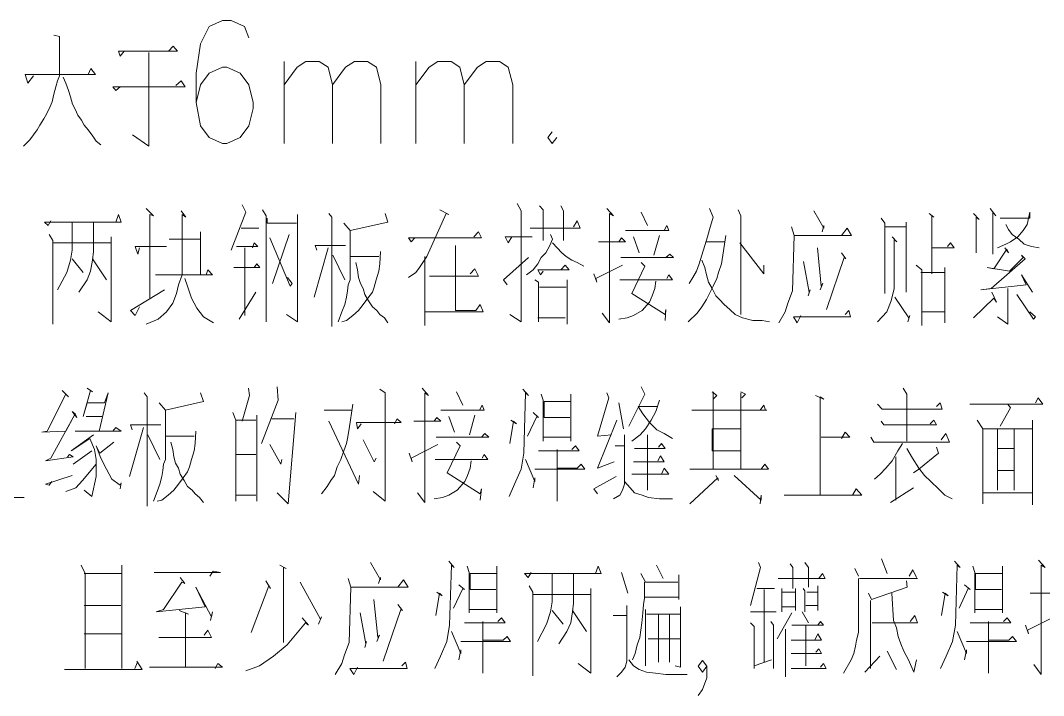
# Model space of a CAD drawing. Header units: millimetres. Extents: x 0 to 829, y 0 to 570.
# Drawn here: x 609.58 to 641.48, y 213.03 to 234.09 of the extents above; entities that cross this region are included whole.
import ezdxf

# ---------------------------------------------------------------- set-up
doc = ezdxf.new("R2010")
doc.units = ezdxf.units.MM

msp = doc.modelspace()

# ---------------------------------------------------------------- linework, layer by layer
at = {"color": 0, "lineweight": 0}
for points in [[(616.704944, 233.538889), (616.567361, 233.90225), (616.158139, 234.085694), (615.882972, 234.085694), (615.470222, 233.90225), (615.198583, 233.355444), (615.061, 232.44175), (615.061, 231.528056), (615.198583, 230.797806), (615.470222, 230.430917), (615.882972, 230.247472), (616.020556, 230.247472), (616.429778, 230.430917), (616.704944, 230.797806), (616.842528, 231.344611), (616.842528, 231.528056), (616.704944, 232.074861), (616.429778, 232.44175), (616.020556, 232.625194), (615.882972, 232.625194), (615.470222, 232.44175), (615.198583, 232.074861), (615.061, 231.528056)], [(610.626583, 233.627083), (610.799444, 233.588278), (610.799444, 232.360611), (610.739472, 232.205389), (610.683028, 232.014889), (610.626583, 231.782056), (610.570139, 231.55275), (610.510167, 231.401056), (610.397278, 231.168222), (610.309083, 231.016528), (610.192667, 230.8225), (610.108, 230.670806), (609.991583, 230.515583), (609.878694, 230.363889), (609.677611, 230.169861)], [(612.813806, 233.126139), (612.697389, 232.974444), (612.640944, 233.126139), (614.482444, 233.126139), (614.341333, 233.281361), (614.196694, 233.126139)], [(613.589917, 233.087333), (613.589917, 230.169861), (613.074861, 230.515583)], [(609.991583, 232.360611), (609.818722, 232.127778), (609.734056, 232.395889), (611.921278, 232.395889), (611.776639, 232.589917), (611.691972, 232.395889)], [(617.802083, 230.247472), (617.802083, 232.808639)], [(617.802083, 232.074861), (618.214833, 232.625194), (618.486472, 232.808639), (618.899222, 232.808639), (619.174389, 232.625194), (619.311972, 232.074861), (619.311972, 230.247472)], [(619.311972, 232.074861), (619.721194, 232.625194), (619.996361, 232.808639), (620.405583, 232.808639), (620.68075, 232.625194), (620.818333, 232.074861), (620.818333, 230.247472)], [(621.915472, 230.247472), (621.915472, 232.808639)], [(621.915472, 232.074861), (622.328222, 232.625194), (622.599861, 232.808639), (623.012611, 232.808639), (623.287778, 232.625194), (623.421833, 232.074861), (623.421833, 230.247472)], [(623.421833, 232.074861), (623.834583, 232.625194), (624.10975, 232.808639), (624.518972, 232.808639), (624.794139, 232.625194), (624.931722, 232.074861), (624.931722, 230.247472)], [(610.912333, 232.321806), (611.000528, 232.127778), (611.085194, 231.898472), (611.145167, 231.707972), (611.201611, 231.475139), (611.289806, 231.323444), (611.374472, 231.129417), (611.490889, 230.977722), (611.575556, 230.8225), (611.691972, 230.670806), (611.836611, 230.476778), (611.9495, 230.325083), (612.094139, 230.208667)], [(612.697389, 232.014889), (612.556278, 231.898472), (612.468083, 232.014889), (614.715278, 232.014889), (614.598861, 232.205389), (614.426, 232.053694)], [(626.166444, 230.614361), (626.028861, 230.430917), (626.166444, 230.247472), (626.304028, 230.430917)], [(613.501722, 228.222528), (613.731028, 227.993222), (613.618139, 228.032028), (613.618139, 225.421472)], [(614.595333, 228.144917), (614.739972, 227.954417), (614.623556, 228.032028), (614.623556, 226.148194), (614.510667, 225.841278), (614.450694, 225.573167), (614.337806, 225.26625), (614.136722, 224.998139), (613.875667, 224.768833), (613.501722, 224.613611)], [(616.496806, 228.338944), (616.609694, 228.106111), (616.151083, 226.91725)], [(617.128278, 228.183722), (617.244694, 227.993222), (617.244694, 224.691222)], [(622.656306, 228.183722), (622.945583, 228.032028), (622.860917, 228.067306), (622.254139, 226.72675), (622.024833, 226.381028), (621.908417, 226.225806), (621.679111, 226.074111)], [(625.076361, 228.37775), (625.192778, 228.144917), (625.192778, 224.691222), (624.847056, 224.920528)], [(625.767806, 228.300139), (625.880694, 228.183722), (625.880694, 227.224167)], [(626.431028, 228.300139), (626.515694, 228.144917), (626.515694, 227.224167)], [(627.870361, 228.222528), (628.071444, 227.993222), (627.955028, 228.067306), (627.955028, 224.652417), (627.725722, 224.959333)], [(628.93575, 228.106111), (629.136833, 227.686306)], [(631.066528, 228.222528), (631.179417, 227.954417), (631.066528, 227.569889), (631.006556, 227.340583), (630.921889, 227.072472), (630.833694, 226.762028), (630.749028, 226.493917), (630.660833, 226.264611), (630.547944, 226.074111), (630.431528, 225.880083)], [(631.959056, 228.183722), (632.043722, 227.993222), (632.043722, 224.920528)], [(634.319139, 228.144917), (634.636639, 227.608694), (634.636639, 227.686306), (634.576667, 227.492278)], [(639.818944, 228.222528), (639.991806, 227.993222), (639.903611, 228.106111), (639.903611, 226.800833)], [(640.132917, 227.915611), (641.057194, 227.915611), (641.057194, 228.106111), (640.969, 227.725111), (640.852583, 227.531083), (640.679722, 227.340583), (640.450417, 227.185361), (640.305778, 227.10775), (640.04825, 226.994861)], [(610.534861, 227.838), (610.450194, 227.686306), (610.333778, 227.799194), (612.725611, 227.799194), (612.637417, 228.032028), (612.55275, 227.799194)], [(611.198083, 227.799194), (611.198083, 227.185361), (611.198083, 226.91725), (611.141639, 226.610333), (611.025222, 226.225806), (610.739472, 225.689583)], [(611.861306, 227.799194), (611.861306, 227.146556), (611.861306, 226.878444), (611.833083, 226.610333), (611.773111, 226.264611), (611.660222, 225.9965), (611.399167, 225.611972)], [(617.272917, 227.915611), (617.272917, 227.760389), (618.193667, 227.760389)], [(618.225417, 228.032028), (618.225417, 224.691222), (617.879694, 224.920528)], [(619.202611, 228.067306), (619.290806, 227.954417), (619.290806, 224.536)], [(620.959444, 228.067306), (621.044111, 227.799194), (619.865833, 227.531083), (619.66475, 227.760389)], [(625.478528, 227.608694), (627.034278, 227.608694), (626.946083, 227.838), (626.833194, 227.6475)], [(636.421694, 227.915611), (636.534583, 227.760389), (636.534583, 225.573167), (636.534583, 227.6475), (637.197806, 227.6475), (637.197806, 227.799194), (637.197806, 225.611972)], [(637.917472, 228.067306), (638.062111, 227.954417), (638.002139, 227.993222), (638.002139, 226.187), (638.002139, 226.994861), (638.693583, 226.994861), (638.580694, 227.146556), (638.4925, 227.033667)], [(639.300361, 228.067306), (639.473222, 227.876806), (639.385028, 227.954417), (639.385028, 226.839639)], [(614.221389, 227.262972), (615.202111, 227.262972), (615.202111, 227.492278), (615.202111, 226.148194), (613.791, 226.148194), (615.576056, 226.148194), (615.431417, 226.303417), (615.374972, 226.148194)], [(616.468583, 227.608694), (617.015389, 227.608694)], [(619.865833, 227.531083), (619.865833, 225.9965), (619.805861, 225.841278), (619.777639, 225.650778), (619.749417, 225.45675), (619.692972, 225.227444), (619.604778, 224.998139), (619.491889, 224.691222)], [(621.880194, 227.301778), (621.763778, 227.185361), (621.679111, 227.301778), (623.954528, 227.301778), (623.866333, 227.492278), (623.721694, 227.340583)], [(628.445389, 227.531083), (629.796528, 227.531083), (629.740083, 227.686306), (629.655417, 227.531083)], [(633.627694, 227.6475), (633.712361, 227.379389), (633.655917, 225.650778), (633.511278, 225.26625), (633.426611, 224.998139), (633.225528, 224.652417)], [(633.712361, 227.379389), (635.497417, 227.379389), (635.356306, 227.608694), (635.183444, 227.379389)], [(640.305778, 227.725111), (640.393972, 227.569889), (640.510389, 227.414667), (640.711472, 227.262972), (640.884333, 227.10775), (641.113639, 227.033667), (641.342944, 226.994861)], [(610.478417, 227.414667), (610.594833, 227.224167), (610.594833, 224.613611), (610.594833, 227.146556), (612.408111, 227.146556), (612.408111, 227.340583), (612.408111, 224.691222), (612.005944, 224.998139)], [(616.323944, 227.033667), (616.987167, 227.033667), (616.87075, 227.146556), (616.814306, 226.994861)], [(617.361111, 227.301778), (617.992583, 225.802472), (618.052556, 225.880083), (617.907917, 226.074111)], [(617.964361, 227.414667), (617.445778, 225.880083)], [(624.9035, 227.340583), (624.787083, 227.146556), (624.702417, 227.340583), (625.5385, 227.340583)], [(626.113528, 227.414667), (626.169972, 227.262972), (626.085306, 227.072472), (625.968889, 226.839639), (625.82425, 226.687944), (625.711361, 226.493917), (625.566722, 226.303417), (625.365639, 226.148194)], [(626.169972, 227.146556), (626.314611, 226.994861), (626.45925, 226.839639), (626.603889, 226.72675), (626.773222, 226.610333), (626.946083, 226.532722), (627.150694, 226.419833)], [(627.609306, 227.185361), (628.445389, 227.185361), (628.328972, 227.301778), (628.244306, 227.185361)], [(628.702917, 227.340583), (628.875778, 226.839639)], [(629.510778, 227.379389), (629.337917, 226.762028)], [(631.581583, 227.379389), (631.440472, 226.493917), (631.352278, 226.225806), (631.295833, 226.035306), (631.179417, 225.802472), (631.066528, 225.573167), (630.978333, 225.382667), (630.833694, 225.149833), (630.689056, 224.959333), (630.403306, 224.691222)], [(630.978333, 227.185361), (631.525139, 227.185361)], [(632.0155, 227.146556), (632.763389, 226.187), (632.763389, 226.455111)], [(636.767417, 227.340583), (636.908528, 227.185361), (636.823861, 227.262972), (636.823861, 225.728389), (636.735667, 225.343861), (636.594556, 224.998139), (636.305278, 224.691222)], [(613.300639, 226.994861), (613.244194, 226.800833), (613.156, 227.033667), (614.136722, 227.033667)], [(616.581472, 226.994861), (616.581472, 224.881722)], [(619.174389, 226.994861), (618.740472, 225.45675)], [(618.828667, 226.91725), (618.772222, 227.072472), (619.721194, 227.072472)], [(620.814806, 226.878444), (620.786583, 226.493917), (620.758361, 226.264611), (620.670167, 225.9965), (620.613722, 225.767194), (620.557278, 225.611972), (620.412639, 225.421472), (620.268, 225.227444), (620.123361, 225.036944), (619.9505, 224.881722), (619.749417, 224.730028), (619.604778, 224.691222)], [(622.197694, 226.72675), (622.197694, 224.574806), (622.197694, 224.998139), (624.010972, 224.998139), (623.922778, 225.227444), (623.781667, 225.036944), (623.146667, 225.036944), (623.146667, 227.072472), (623.146667, 226.109389), (622.342333, 226.109389), (623.866333, 226.109389), (623.753444, 226.342222), (623.608806, 226.187)], [(634.432028, 226.994861), (634.548444, 225.802472), (634.604889, 225.880083), (634.520222, 225.689583)], [(635.183444, 226.839639), (635.324556, 226.649139), (635.268111, 226.687944), (634.721306, 225.07575)], [(640.277556, 226.994861), (640.393972, 226.839639), (640.337528, 226.956056), (639.931833, 226.342222), (639.73075, 226.381028), (640.422194, 226.264611), (640.852583, 226.687944), (640.796139, 226.762028), (640.912556, 226.649139), (639.847167, 225.728389), (639.529667, 225.689583), (640.940778, 225.841278), (640.796139, 226.148194), (641.141861, 225.611972)], [(611.198083, 226.649139), (611.543806, 226.225806)], [(611.833083, 226.649139), (612.263472, 225.9965)], [(616.23575, 226.381028), (617.043611, 226.381028), (616.955417, 226.493917), (616.87075, 226.381028)], [(619.319028, 226.762028), (619.692972, 225.9965)], [(619.865833, 226.72675), (620.758361, 226.72675)], [(620.038694, 226.532722), (620.095139, 226.303417), (620.123361, 226.074111), (620.183333, 225.880083), (620.268, 225.728389), (620.324444, 225.534361), (620.440861, 225.343861), (620.557278, 225.149833), (620.698389, 225.036944), (620.786583, 224.920528), (620.931222, 224.807639), (621.044111, 224.652417)], [(624.758861, 225.841278), (624.645972, 225.9965), (625.422083, 226.687944)], [(628.30075, 226.687944), (629.941167, 226.687944), (629.828278, 226.800833), (629.711861, 226.687944)], [(628.93575, 226.532722), (629.048639, 226.419833), (628.646472, 225.573167), (629.683639, 224.920528), (629.711861, 225.07575), (629.683639, 224.730028)], [(630.833694, 226.610333), (630.921889, 226.381028), (630.978333, 226.148194), (631.034778, 225.918889), (631.151194, 225.728389), (631.267611, 225.495556), (631.3805, 225.382667), (631.525139, 225.227444), (631.698, 225.07575), (631.870861, 224.920528), (632.100167, 224.807639), (632.417667, 224.730028), (632.706944, 224.730028), (632.93625, 224.691222)], [(634.001639, 226.571528), (634.1745, 225.611972), (634.202722, 225.689583), (634.146278, 225.495556)], [(625.880694, 226.264611), (625.796028, 226.148194), (625.711361, 226.303417), (626.688556, 226.303417), (626.572139, 226.455111), (626.431028, 226.303417)], [(627.464667, 226.187), (627.552861, 225.918889), (627.524639, 226.035306), (628.357194, 226.455111)], [(637.515306, 226.455111), (637.688167, 226.303417), (637.688167, 224.574806), (637.688167, 224.998139), (638.407833, 224.998139), (638.407833, 224.652417), (638.407833, 226.381028), (638.407833, 226.225806), (637.659944, 226.225806)], [(614.71175, 226.035306), (614.796417, 225.802472), (614.912833, 225.421472), (615.085694, 225.114556), (615.286778, 224.842917), (615.604278, 224.652417)], [(625.623167, 225.9965), (625.739583, 225.918889), (625.739583, 224.691222)], [(626.632111, 225.9965), (626.632111, 224.613611)], [(629.394361, 225.957694), (629.366139, 225.728389), (629.281472, 225.495556), (629.193278, 225.305056), (628.963972, 225.036944), (628.702917, 224.881722), (628.501833, 224.807639), (628.244306, 224.768833)], [(628.272528, 225.9965), (629.912944, 225.9965), (629.796528, 226.148194), (629.740083, 226.035306)], [(613.300639, 225.149833), (613.156, 224.881722), (613.011361, 225.036944), (614.07675, 225.689583)], [(616.408611, 224.768833), (616.927194, 225.611972)], [(625.767806, 225.767194), (626.603889, 225.767194)], [(639.875389, 225.611972), (640.020028, 225.305056), (639.931833, 225.421472), (639.300361, 224.807639)], [(640.36575, 225.728389), (640.36575, 224.613611), (640.04825, 224.842917)], [(640.6515, 225.534361), (641.170083, 224.768833), (641.230056, 224.842917), (641.057194, 224.998139)], [(636.852083, 225.45675), (637.282472, 224.807639), (637.314222, 224.881722), (637.25425, 224.691222)], [(633.916972, 224.881722), (633.800556, 224.652417), (633.684139, 224.842917), (635.469194, 224.842917), (635.41275, 225.036944), (635.296333, 224.920528)], [(625.711361, 224.807639), (626.572139, 224.807639)], [(610.880583, 222.546333), (611.081667, 222.352306), (610.997, 222.429917), (610.421972, 221.279861), (610.249111, 221.241056), (610.997, 221.279861), (611.286278, 221.816083), (611.198083, 221.893694), (611.342722, 221.699667), (611.286278, 221.816083), (610.534861, 220.433194), (610.362, 220.355583), (611.226306, 220.472), (611.113417, 220.549611), (611.053444, 220.472)], [(611.660222, 222.620417), (611.833083, 222.507528), (611.773111, 222.546333), (611.543806, 221.738472), (611.660222, 222.161806), (612.207028, 222.161806), (612.319917, 222.468722), (612.034167, 221.279861), (611.286278, 221.279861), (612.725611, 221.279861), (612.55275, 221.39275), (612.464556, 221.279861)], [(613.445278, 222.468722), (613.529944, 222.352306), (613.529944, 218.937417)], [(615.202111, 222.468722), (615.286778, 222.200611), (614.104972, 221.9325), (613.903889, 222.161806)], [(616.697889, 222.620417), (616.726111, 222.391111), (616.496806, 221.586778)], [(617.590417, 222.659222), (617.618639, 222.239417), (617.100056, 220.895333)], [(620.786583, 222.585139), (620.959444, 222.468722), (620.959444, 219.089111), (620.5855, 219.396028)], [(622.1095, 222.620417), (622.310583, 222.391111), (622.197694, 222.468722), (622.197694, 219.050306), (621.968389, 219.357222)], [(623.174889, 222.507528), (623.375972, 222.084194)], [(625.249222, 222.585139), (625.422083, 222.391111), (625.333889, 222.468722), (625.277444, 220.588417), (625.192778, 220.087472), (624.988167, 219.628861), (624.818833, 219.244333)], [(625.82425, 222.429917), (625.880694, 222.239417), (625.880694, 220.969417), (625.880694, 221.085833), (626.745, 221.085833), (626.745, 220.969417), (626.745, 222.429917), (626.745, 222.200611), (625.912444, 222.200611), (625.912444, 221.699667), (626.716778, 221.699667)], [(627.870361, 222.468722), (627.926806, 222.3135), (627.581083, 221.124639), (628.011472, 221.163444)], [(628.93575, 222.659222), (629.048639, 222.429917), (628.558278, 221.431556)], [(631.151194, 222.507528), (631.295833, 222.391111), (631.179417, 222.274694), (631.179417, 222.507528), (631.179417, 220.087472), (631.179417, 221.9325), (630.516194, 221.9325), (632.851583, 221.9325), (632.043722, 221.9325), (632.043722, 222.468722), (632.043722, 220.087472), (632.043722, 221.353944), (631.151194, 221.353944), (631.151194, 220.6625), (632.043722, 220.6625), (632.043722, 220.087472), (630.45975, 220.087472), (632.908028, 220.087472), (632.791611, 220.242694), (632.678722, 220.087472)], [(632.071944, 222.3135), (632.188361, 222.429917), (632.043722, 222.507528)], [(634.375583, 222.391111), (634.636639, 222.274694), (634.520222, 222.352306), (634.520222, 219.283139), (633.398389, 219.283139), (635.814917, 219.283139), (635.642056, 219.473639), (635.529167, 219.283139)], [(637.109611, 222.620417), (637.226028, 222.429917), (637.226028, 220.969417)], [(619.9505, 222.123), (619.837611, 221.353944), (619.777639, 221.047028), (619.749417, 220.895333), (619.66475, 220.6625), (619.576556, 220.394389), (619.460139, 220.165083), (619.375472, 219.896972), (619.259056, 219.74175), (619.146167, 219.55125), (618.973306, 219.321944)], [(622.688056, 221.9325), (624.039194, 221.9325), (623.98275, 222.084194), (623.894556, 221.9325)], [(628.244306, 222.161806), (628.388944, 221.353944)], [(629.510778, 222.239417), (629.394361, 221.893694), (629.249722, 221.622056), (629.076861, 221.353944), (628.904, 221.163444), (628.646472, 220.969417)], [(628.847556, 222.045389), (629.454333, 222.045389)], [(628.847556, 222.045389), (628.992194, 221.816083), (629.193278, 221.547972), (629.422583, 221.315139), (629.655417, 221.20225), (629.912944, 221.047028)], [(632.646972, 221.9325), (632.763389, 222.084194), (632.819833, 221.9325)], [(636.305278, 222.123), (636.449917, 221.967778), (638.319639, 221.967778), (638.263194, 222.161806), (638.146778, 222.045389)], [(639.183944, 222.123), (641.459361, 222.123), (641.314722, 222.3135), (641.230056, 222.161806)], [(640.36575, 222.123), (640.450417, 222.006583), (640.132917, 221.431556)], [(611.632, 221.738472), (612.118833, 221.738472)], [(614.104972, 221.9325), (614.104972, 220.394389), (614.048528, 220.242694), (614.020306, 220.048667), (613.992083, 219.858167), (613.932111, 219.628861), (613.847444, 219.396028), (613.731028, 219.089111)], [(616.207528, 221.854889), (616.295722, 221.622056), (616.295722, 219.089111)], [(616.955417, 221.777278), (616.955417, 219.089111)], [(618.165444, 221.854889), (617.936139, 219.015028), (617.590417, 219.357222)], [(619.057972, 221.9325), (619.922278, 221.9325)], [(622.945583, 221.738472), (623.118444, 221.241056)], [(623.753444, 221.777278), (623.580583, 221.163444)], [(625.566722, 221.854889), (625.739583, 221.699667), (625.679611, 221.738472), (625.393861, 221.124639)], [(613.417056, 221.39275), (612.983139, 219.858167)], [(613.071333, 221.315139), (613.011361, 221.470361), (613.963861, 221.470361)], [(616.323944, 221.622056), (616.927194, 221.622056)], [(617.417556, 221.660861), (618.109, 221.660861)], [(619.202611, 221.586778), (620.123361, 219.628861), (620.151583, 219.896972)], [(620.211556, 221.509167), (620.095139, 221.353944), (620.066917, 221.547972), (621.449806, 221.547972), (621.333389, 221.660861), (621.245194, 221.509167)], [(621.851972, 221.586778), (622.688056, 221.586778), (622.571639, 221.699667), (622.483444, 221.586778)], [(624.875278, 221.622056), (625.048139, 221.509167), (624.959944, 221.586778), (624.847056, 220.895333)], [(628.184333, 221.622056), (627.581083, 220.126278), (628.099667, 220.316778)], [(636.421694, 221.586778), (636.506361, 221.470361), (638.146778, 221.470361), (638.062111, 221.622056), (637.945694, 221.509167)], [(639.41325, 221.622056), (639.586111, 221.353944), (639.586111, 219.015028), (639.586111, 219.357222), (641.141861, 219.357222), (641.141861, 218.976222), (641.141861, 221.622056), (641.141861, 221.353944), (639.586111, 221.353944), (640.04825, 221.353944), (640.04825, 219.434833), (640.04825, 220.048667), (640.566833, 220.048667), (640.566833, 219.434833), (640.566833, 221.353944), (640.566833, 220.740111), (640.04825, 220.740111)], [(611.861306, 221.163444), (611.169861, 220.6625), (611.744889, 221.047028), (611.889528, 220.701306), (611.945972, 220.394389), (611.945972, 219.858167), (611.804861, 219.244333), (611.572028, 219.434833)], [(613.558167, 221.163444), (613.932111, 220.394389)], [(615.057472, 221.279861), (615.02925, 220.895333), (614.9975, 220.6625), (614.912833, 220.394389), (614.856389, 220.165083), (614.796417, 220.009861), (614.655306, 219.819361), (614.510667, 219.628861), (614.366028, 219.434833), (614.193167, 219.283139), (613.992083, 219.127917), (613.847444, 219.089111)], [(614.104972, 221.124639), (614.9975, 221.124639)], [(622.543417, 221.085833), (624.183833, 221.085833), (624.067417, 221.20225), (623.954528, 221.085833)], [(628.417167, 221.163444), (628.417167, 219.628861), (628.357194, 219.434833), (628.272528, 219.283139), (628.071444, 219.166722)], [(629.136833, 221.163444), (629.136833, 219.434833)], [(634.548444, 221.085833), (635.440972, 221.085833), (635.296333, 221.241056), (635.183444, 221.047028)], [(636.104194, 221.085833), (636.188861, 220.934139), (638.552472, 220.934139), (638.436056, 221.20225), (638.291417, 221.008222)], [(612.492778, 220.934139), (612.062389, 220.588417), (611.945972, 220.817722), (612.090611, 220.433194), (612.263472, 220.087472), (612.436333, 219.780556), (612.697389, 219.590056), (612.725611, 219.667667), (612.697389, 219.473639)], [(614.277833, 220.934139), (614.337806, 220.701306), (614.366028, 220.472), (614.422472, 220.2815), (614.510667, 220.126278), (614.567111, 219.935778), (614.683528, 219.74175), (614.796417, 219.55125), (614.941056, 219.434833), (615.02925, 219.321944), (615.170361, 219.205528), (615.286778, 219.050306)], [(617.361111, 220.856528), (617.706833, 220.242694), (617.735056, 220.394389)], [(620.268, 221.008222), (620.613722, 220.316778), (620.670167, 220.433194)], [(621.707333, 220.588417), (621.795528, 220.316778), (621.763778, 220.433194), (622.599861, 220.856528)], [(623.174889, 220.934139), (623.291306, 220.817722), (622.889139, 219.974583), (623.922778, 219.321944), (623.954528, 219.473639), (623.922778, 219.127917)], [(625.739583, 220.6625), (627.006056, 220.6625), (626.889639, 220.817722), (626.773222, 220.701306)], [(628.127889, 220.817722), (628.417167, 220.817722)], [(628.731139, 220.740111), (629.683639, 220.740111), (629.567222, 220.895333), (629.482556, 220.778917)], [(637.081389, 220.895333), (636.93675, 220.6625), (636.767417, 220.355583), (636.562806, 220.126278), (636.389944, 219.935778), (636.217083, 219.780556)], [(638.146778, 220.778917), (638.20675, 220.588417), (637.599972, 220.087472), (637.427111, 219.974583)], [(611.804861, 220.6625), (611.226306, 220.242694)], [(616.295722, 220.549611), (616.927194, 220.549611)], [(622.515194, 220.394389), (624.155611, 220.394389), (624.039194, 220.549611), (623.98275, 220.433194)], [(625.623167, 220.087472), (627.178917, 220.087472), (627.0625, 220.242694), (626.946083, 220.126278), (626.314611, 220.126278), (626.314611, 220.701306), (626.314611, 219.089111)], [(628.702917, 220.316778), (629.655417, 220.316778), (629.539, 220.510806), (629.454333, 220.355583)], [(636.880306, 220.472), (636.880306, 219.127917)], [(637.226028, 220.740111), (637.398889, 220.433194), (637.599972, 220.126278), (637.772833, 219.896972), (637.973917, 219.702944), (638.20675, 219.473639), (638.407833, 219.283139), (638.637139, 219.166722)], [(611.945972, 220.242694), (611.515583, 219.74175), (611.3145, 219.512444), (610.997, 219.396028)], [(623.637028, 220.355583), (623.608806, 220.126278), (623.520611, 219.896972), (623.435944, 219.702944), (623.203111, 219.434833), (622.945583, 219.283139), (622.7445, 219.205528), (622.483444, 219.166722)], [(625.333889, 220.394389), (625.623167, 219.702944), (625.623167, 219.819361), (625.566722, 219.512444)], [(628.646472, 219.935778), (629.796528, 219.935778), (629.655417, 220.126278), (629.567222, 219.935778)], [(607.945472, 219.819361), (608.118333, 219.590056), (608.347639, 219.473639), (608.576944, 219.357222), (608.809778, 219.283139), (609.067306, 219.244333), (609.384806, 219.205528), (609.702306, 219.205528)], [(610.566611, 219.702944), (610.478417, 219.590056), (610.362, 219.628861), (611.198083, 219.896972)], [(627.581083, 219.321944), (627.464667, 219.473639), (628.156111, 219.858167)], [(631.267611, 219.896972), (631.352278, 219.74175), (631.324056, 219.819361), (630.45975, 219.015028)], [(631.842639, 219.896972), (632.678722, 219.127917), (632.678722, 219.283139), (632.646972, 219.015028)], [(628.417167, 219.702944), (628.590028, 219.512444), (628.731139, 219.357222), (628.963972, 219.283139), (629.165056, 219.205528), (629.510778, 219.166722), (629.912944, 219.166722)], [(636.707444, 219.050306), (637.427111, 219.512444)], [(616.323944, 219.283139), (616.927194, 219.283139)], [(636.432278, 217.297), (636.605139, 216.834861)], [(641.325306, 217.258194), (641.529917, 217.025361), (641.4135, 217.102972), (641.4135, 213.688083), (641.184194, 213.995)], [(611.480306, 217.102972), (611.596722, 216.834861), (611.596722, 213.878583), (611.596722, 215.8365), (612.718556, 215.8365), (611.5685, 215.8365)], [(611.5685, 216.834861), (612.746778, 216.834861), (612.746778, 217.102972), (612.746778, 213.878583), (612.746778, 214.954556), (611.5685, 214.954556)], [(617.671556, 217.102972), (617.872639, 216.990083), (617.784444, 217.025361), (617.784444, 214.686444)], [(620.493778, 217.180583), (620.80775, 216.644361), (620.80775, 216.718444), (620.751306, 216.527944)], [(622.938528, 217.219389), (623.111389, 217.025361), (623.026722, 217.102972), (622.96675, 215.222667), (622.882083, 214.721722), (622.681, 214.263111), (622.508139, 213.878583)], [(623.517083, 217.064167), (623.573528, 216.873667), (623.573528, 215.607194), (623.573528, 215.720083), (624.437833, 215.720083), (624.437833, 215.607194), (624.437833, 217.064167), (624.437833, 216.834861), (623.60175, 216.834861), (623.60175, 216.337444), (624.409611, 216.337444)], [(625.503222, 216.873667), (625.415028, 216.718444), (625.302139, 216.834861), (627.690444, 216.834861), (627.60225, 217.064167), (627.517583, 216.834861)], [(629.419056, 217.102972), (629.620139, 216.679639)], [(632.601111, 217.180583), (632.661083, 217.025361), (632.343583, 215.8365)], [(633.581833, 217.141778), (633.6665, 217.025361), (633.6665, 216.372722)], [(634.043972, 217.180583), (634.156861, 217.025361), (634.156861, 216.411528)], [(635.596194, 216.990083), (635.712611, 216.75725)], [(637.525889, 216.718444), (637.409472, 216.951278), (637.296583, 216.75725)], [(638.707694, 217.219389), (638.880556, 217.025361), (638.792361, 217.102972), (638.735917, 215.222667), (638.647722, 214.721722), (638.446639, 214.263111), (638.273778, 213.878583)], [(639.282722, 217.064167), (639.339167, 216.873667), (639.339167, 215.607194), (639.339167, 215.720083), (640.203472, 215.720083), (640.203472, 215.607194), (640.203472, 217.064167), (640.203472, 216.834861), (639.367389, 216.834861), (639.367389, 216.337444), (640.17525, 216.337444)], [(613.755722, 216.873667), (615.826528, 216.873667), (615.597222, 216.912472), (615.484333, 216.75725)], [(614.560056, 216.718444), (614.704694, 216.527944), (614.620028, 216.56675), (614.041472, 215.720083), (613.812167, 215.646), (615.339694, 215.797694), (615.050417, 216.411528), (615.540778, 215.490778), (615.569, 215.646), (615.512556, 215.374361)], [(617.237639, 216.605556), (617.382278, 216.372722), (617.325833, 216.450333), (616.779028, 214.993361)], [(619.802333, 216.679639), (619.887, 216.411528), (619.830556, 214.686444), (619.685917, 214.301917), (619.60125, 214.033806), (619.396639, 213.688083)], [(619.887, 216.411528), (621.672056, 216.411528), (621.527417, 216.644361), (621.354556, 216.411528)], [(626.162917, 216.834861), (626.162917, 216.221028), (626.162917, 215.952917), (626.106472, 215.646), (625.990056, 215.261472), (625.704306, 214.721722)], [(626.826139, 216.834861), (626.826139, 216.182222), (626.826139, 215.914111), (626.797917, 215.646), (626.741472, 215.300278), (626.625056, 215.032167), (626.367528, 214.647639)], [(628.325444, 216.873667), (628.526528, 216.221028)], [(628.928694, 216.834861), (629.073333, 216.56675), (630.07875, 216.56675)], [(630.1105, 216.796056), (630.1105, 216.027)], [(633.207889, 216.679639), (634.675444, 216.679639), (634.590778, 216.834861), (634.474361, 216.679639)], [(635.712611, 216.679639), (635.712611, 215.261472), (635.712611, 214.993361), (635.656167, 214.760528), (635.624417, 214.570028), (635.567972, 214.340722), (635.483306, 214.146694), (635.250472, 213.726889)], [(635.740833, 216.679639), (637.554111, 216.679639)], [(637.208389, 216.605556), (637.236611, 216.411528), (636.114778, 216.027), (636.030111, 216.221028)], [(618.303028, 216.56675), (618.938028, 215.413167), (618.96625, 215.490778), (618.881583, 215.261472)], [(623.256028, 216.489139), (623.428889, 216.337444), (623.372444, 216.372722), (623.083167, 215.758889)], [(625.44325, 216.450333), (625.559667, 216.259833), (625.559667, 213.649278), (625.559667, 216.182222), (627.372944, 216.182222), (627.372944, 216.372722), (627.372944, 213.726889), (626.970778, 214.033806)], [(629.045111, 216.56675), (629.045111, 216.065806), (629.013361, 215.875306), (628.985139, 215.607194), (628.956917, 215.300278), (628.928694, 215.067444), (628.900472, 214.838139), (628.812278, 214.608833), (628.755833, 214.340722), (628.667639, 214.146694)], [(632.544667, 216.372722), (633.091472, 216.372722)], [(632.773972, 216.337444), (632.773972, 214.069083)], [(633.324306, 216.372722), (633.324306, 215.646)], [(633.754694, 216.372722), (633.754694, 215.684806)], [(633.984, 216.372722), (634.043972, 216.298639), (634.043972, 215.646)], [(634.446139, 216.450333), (634.446139, 215.684806)], [(639.021667, 216.489139), (639.194528, 216.337444), (639.138083, 216.372722), (638.852333, 215.758889)], [(641.067778, 216.221028), (641.903861, 216.221028), (641.787444, 216.337444), (641.702778, 216.221028)], [(620.606667, 216.027), (620.723083, 214.838139), (620.779528, 214.91575), (620.694861, 214.721722)], [(622.564583, 216.259833), (622.737444, 216.143417), (622.652778, 216.221028), (622.536361, 215.529583)], [(629.045111, 216.104611), (630.1105, 216.104611)], [(633.324306, 216.259833), (633.726472, 216.259833)], [(634.100417, 216.259833), (634.446139, 216.259833)], [(636.086556, 215.991722), (636.086556, 213.878583)], [(636.749778, 216.221028), (636.806222, 215.374361), (636.894417, 215.145056), (636.950861, 214.876944), (637.035528, 214.647639), (637.123722, 214.414806), (637.268361, 214.146694), (637.441222, 213.762167), (637.525889, 214.146694)], [(638.33375, 216.259833), (638.506611, 216.143417), (638.418417, 216.221028), (638.302, 215.529583)], [(614.531833, 215.684806), (614.821111, 215.568389), (614.732917, 215.607194), (614.732917, 213.917389), (613.611083, 213.917389), (615.8865, 213.917389), (615.741861, 214.033806), (615.653667, 213.878583)], [(621.354556, 215.875306), (621.499194, 215.684806), (621.44275, 215.720083), (620.895944, 214.107889)], [(626.162917, 215.684806), (626.508639, 215.261472)], [(626.797917, 215.684806), (627.228306, 215.032167)], [(628.494778, 215.8365), (628.494778, 214.107889), (628.438333, 213.917389), (628.325444, 213.762167), (628.180806, 213.610472)], [(629.073333, 215.720083), (629.073333, 213.956194)], [(630.166944, 215.797694), (630.166944, 213.917389), (629.994083, 213.956194)], [(632.343583, 215.646), (633.151444, 215.646)], [(633.324306, 215.797694), (633.754694, 215.797694)], [(633.955778, 215.646), (634.156861, 215.300278)], [(634.072194, 215.8365), (634.446139, 215.8365)], [(618.363, 215.451972), (618.564083, 215.222667), (618.475889, 215.300278), (617.900861, 214.608833), (617.470472, 214.263111), (617.036556, 213.956194), (616.606167, 213.800972)], [(620.176278, 215.607194), (620.349139, 214.647639), (620.377361, 214.721722), (620.320917, 214.531222)], [(623.312472, 214.721722), (624.868222, 214.721722), (624.755333, 214.876944), (624.638917, 214.760528), (624.003917, 214.760528), (624.003917, 215.339083), (624.003917, 213.726889)], [(623.428889, 215.300278), (624.695361, 215.300278), (624.582472, 215.451972), (624.466056, 215.339083)], [(628.064389, 215.529583), (628.466556, 215.529583)], [(629.101556, 215.568389), (630.166944, 215.568389)], [(629.4755, 215.568389), (629.4755, 214.069083)], [(629.821222, 215.568389), (629.821222, 214.069083)], [(632.978583, 215.339083), (633.06325, 215.222667), (633.06325, 213.878583)], [(633.638278, 215.607194), (633.179667, 214.799333)], [(633.638278, 215.222667), (634.619, 215.222667), (634.530806, 215.339083), (634.446139, 215.222667)], [(636.143, 215.300278), (637.554111, 215.300278), (637.469444, 215.529583), (637.324806, 215.339083)], [(639.081639, 214.721722), (640.637389, 214.721722), (640.520972, 214.876944), (640.404556, 214.760528), (639.773083, 214.760528), (639.773083, 215.339083), (639.773083, 213.726889)], [(639.194528, 215.300278), (640.464528, 215.300278), (640.348111, 215.451972), (640.231694, 215.339083)], [(640.923139, 215.222667), (641.011333, 214.954556), (640.979583, 215.067444), (641.815667, 215.490778)], [(613.900361, 214.838139), (615.540778, 214.838139), (615.424361, 215.067444), (615.311472, 214.91575)], [(623.026722, 215.032167), (623.312472, 214.340722), (623.312472, 214.453611), (623.256028, 214.146694)], [(632.343583, 215.300278), (632.46, 215.183861), (632.46, 213.878583)], [(633.437194, 215.10625), (633.437194, 213.610472)], [(634.072194, 215.222667), (634.072194, 213.956194)], [(638.792361, 215.032167), (639.081639, 214.340722), (639.081639, 214.453611), (639.021667, 214.146694)], [(629.158, 214.799333), (630.166944, 214.799333)], [(633.610056, 214.760528), (634.559028, 214.760528), (634.446139, 214.954556), (634.357944, 214.760528)], [(633.610056, 214.340722), (634.559028, 214.340722), (634.474361, 214.492417), (634.386167, 214.379528)], [(636.605139, 214.414806), (636.894417, 213.839778)], [(610.961722, 213.839778), (613.381778, 213.839778), (613.208917, 214.107889)], [(613.237139, 214.069083), (613.148944, 213.878583)], [(620.088083, 213.917389), (619.975194, 213.688083), (619.858778, 213.878583), (621.643833, 213.878583), (621.587389, 214.069083), (621.470972, 213.956194)], [(628.55475, 214.146694), (628.699389, 213.956194), (628.87225, 213.839778), (629.101556, 213.762167), (629.387306, 213.726889), (629.704806, 213.688083), (630.223389, 213.688083), (630.368028, 213.688083)], [(630.988917, 213.945611), (630.851333, 213.762167), (630.71375, 213.945611), (630.851333, 214.129056), (630.988917, 213.945611), (630.988917, 213.58225), (630.851333, 213.215361), (630.71375, 213.031917)], [(632.46, 213.956194), (633.006806, 214.146694)], [(635.913694, 213.762167), (636.375833, 214.263111)], [(633.610056, 213.878583), (634.703667, 213.878583), (634.619, 214.033806), (634.530806, 213.917389)]]:
    msp.add_lwpolyline(points, dxfattribs=at)

doc.saveas('drawing.dxf')
